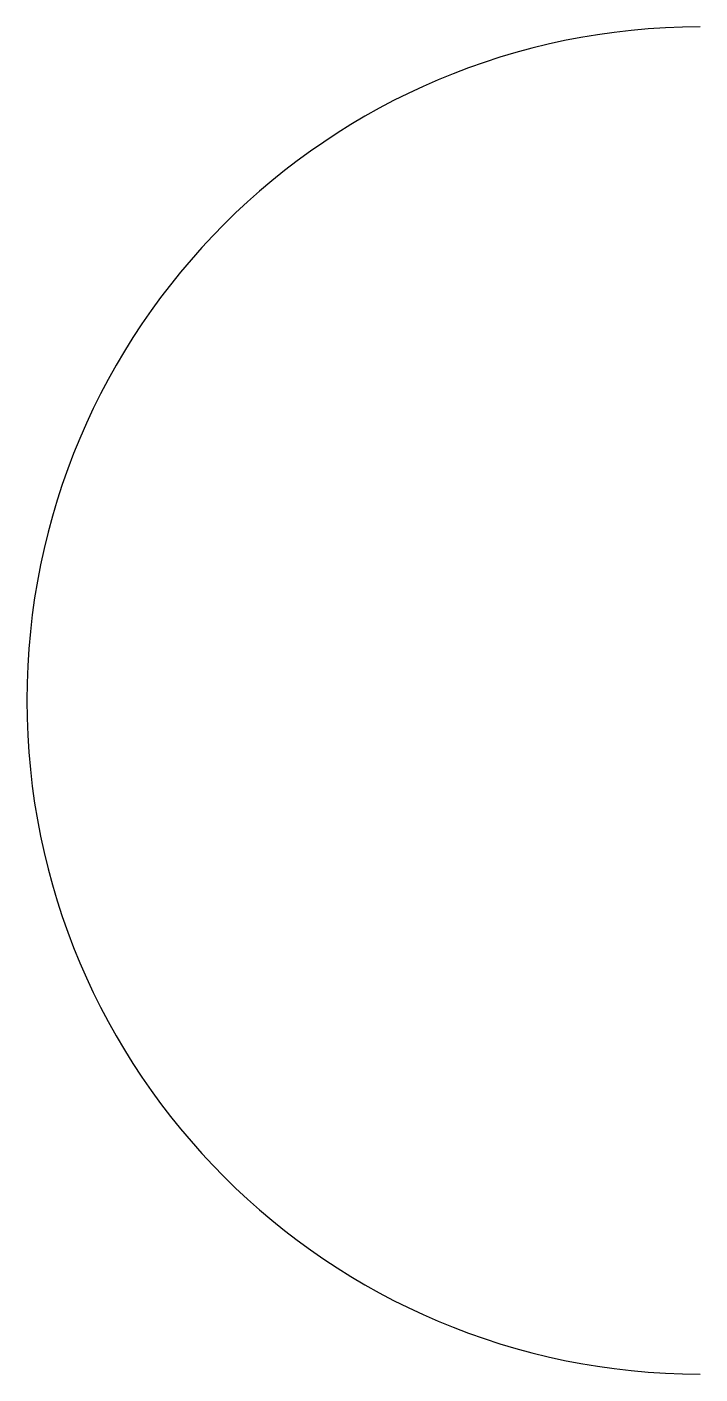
# Model space of a CAD drawing. Header units: millimetres. Extents: x 74 to 136, y 87 to 210.
import ezdxf

# ---------------------------------------------------------------- set-up
doc = ezdxf.new("R2010")
doc.units = ezdxf.units.MM

msp = doc.modelspace()

# ---------------------------------------------------------------- linework, layer by layer
msp.add_arc((135.7, 148.32), 61.69, 90, 270)

doc.saveas('drawing.dxf')
